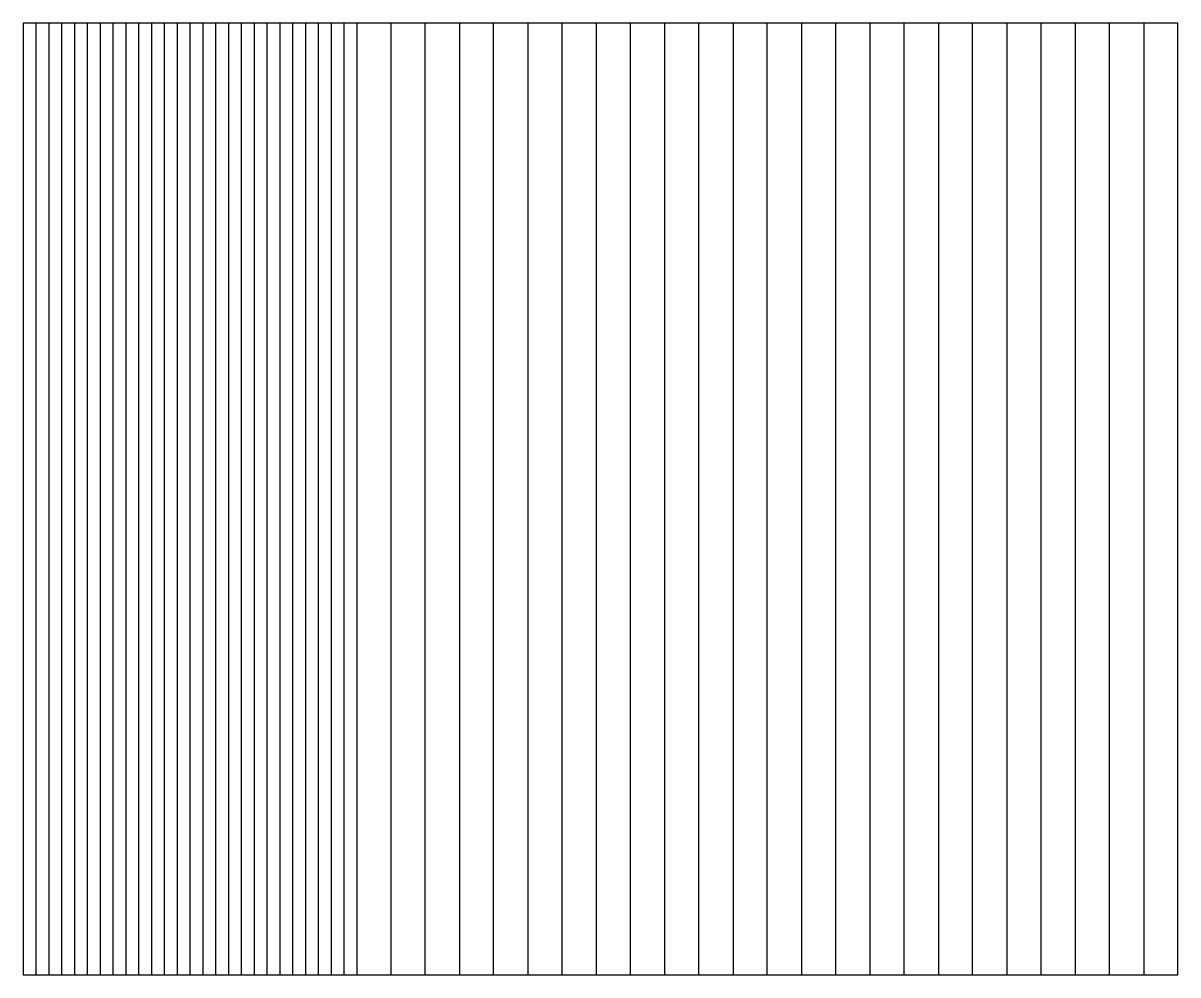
# Model space of a CAD drawing. Header units: millimetres. Extents: x 10306 to 10846, y -794 to -349.
import ezdxf

# ---------------------------------------------------------------- set-up
doc = ezdxf.new("R2010")
doc.units = ezdxf.units.MM
doc.layers.add('LINKS-4-teilig_16x5mmxLENGTH', color=230, linetype='Continuous', true_color=0xf80063)

msp = doc.modelspace()

# ---------------------------------------------------------------- linework, layer by layer
at = {"layer": 'LINKS-4-teilig_16x5mmxLENGTH'}
for points in [[(10846.25, -348.6), (10306.25, -348.6)], [(10306.25, -348.6), (10306.25, -793.6)], [(10312.25, -348.6), (10312.25, -793.6)], [(10318.25, -348.6), (10318.25, -793.6)], [(10324.25, -348.6), (10324.25, -793.6)], [(10330.25, -348.6), (10330.25, -793.6)], [(10336.25, -348.6), (10336.25, -793.6)], [(10342.25, -348.6), (10342.25, -793.6)], [(10348.25, -348.6), (10348.25, -793.6)], [(10354.25, -348.6), (10354.25, -793.6)], [(10360.25, -348.6), (10360.25, -793.6)], [(10366.25, -348.6), (10366.25, -793.6)], [(10372.25, -348.6), (10372.25, -793.6)], [(10378.25, -348.6), (10378.25, -793.6)], [(10384.25, -348.6), (10384.25, -793.6)], [(10390.25, -348.6), (10390.25, -793.6)], [(10396.25, -348.6), (10396.25, -793.6)], [(10402.25, -348.6), (10402.25, -793.6)], [(10408.25, -348.6), (10408.25, -793.6)], [(10414.25, -348.6), (10414.25, -793.6)], [(10420.25, -348.6), (10420.25, -793.6)], [(10426.25, -348.6), (10426.25, -793.6)], [(10432.25, -348.6), (10432.25, -793.6)], [(10438.25, -348.6), (10438.25, -793.6)], [(10444.25, -348.6), (10444.25, -793.6)], [(10450.25, -348.6), (10450.25, -793.6)], [(10456.25, -348.6), (10456.25, -793.6)], [(10462.25, -348.6), (10462.25, -793.6)], [(10478.25, -348.6), (10478.25, -793.6)], [(10494.25, -793.6), (10494.25, -348.6)], [(10510.25, -348.6), (10510.25, -793.6)], [(10526.25, -793.6), (10526.25, -348.6)], [(10542.25, -348.6), (10542.25, -793.6)], [(10558.25, -793.6), (10558.25, -348.6)], [(10574.25, -348.6), (10574.25, -793.6)], [(10590.25, -793.6), (10590.25, -348.6)], [(10606.25, -348.6), (10606.25, -793.6)], [(10622.25, -793.6), (10622.25, -348.6)], [(10638.25, -348.6), (10638.25, -793.6)], [(10654.25, -793.6), (10654.25, -348.6)], [(10670.25, -348.6), (10670.25, -793.6)], [(10686.25, -793.6), (10686.25, -348.6)], [(10702.25, -348.6), (10702.25, -793.6)], [(10718.25, -793.6), (10718.25, -348.6)], [(10734.25, -348.6), (10734.25, -793.6)], [(10750.25, -793.6), (10750.25, -348.6)], [(10766.25, -348.6), (10766.25, -793.6)], [(10782.25, -793.6), (10782.25, -348.6)], [(10798.25, -348.6), (10798.25, -793.6)], [(10814.25, -793.6), (10814.25, -348.6)], [(10830.25, -348.6), (10830.25, -793.6)], [(10846.25, -793.6), (10846.25, -348.6)], [(10306.25, -793.6), (10846.25, -793.6)]]:
    msp.add_lwpolyline(points, dxfattribs=at)

doc.saveas('drawing.dxf')
